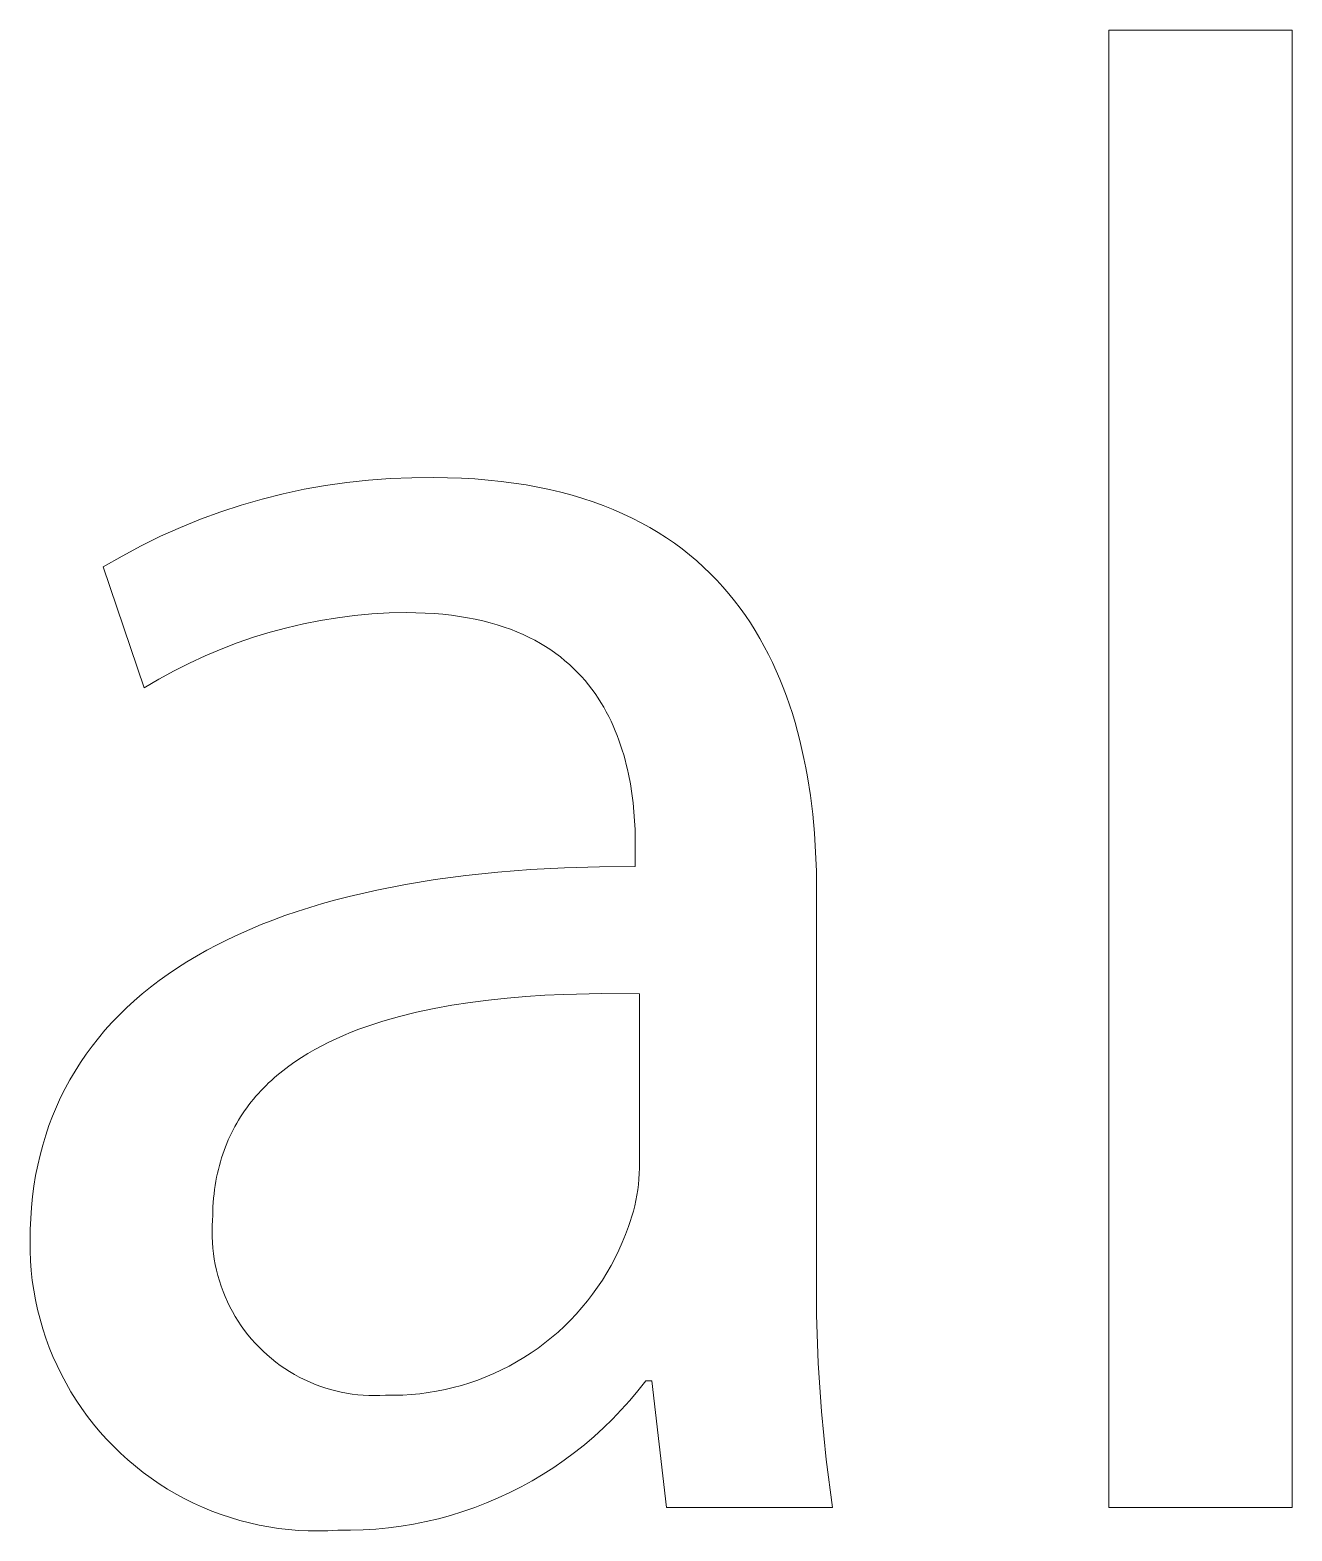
# Model space of a CAD drawing. Header units: millimetres. Extents: x -987 to 2591, y -102 to 2398.
# Drawn here: x 2331.56 to 2353.3, y 53.05 to 78.89 of the extents above; entities that cross this region are included whole.
import ezdxf

# ---------------------------------------------------------------- set-up
doc = ezdxf.new("R2010")
doc.units = ezdxf.units.MM
doc.header["$MEASUREMENT"] = 0
doc.layers.add('Domyślny', color=7, linetype='Continuous', true_color=0x000000)

msp = doc.modelspace()

# ---------------------------------------------------------------- linework, layer by layer
at = {"layer": 'Domyślny', "color": 18, "lineweight": 15, "true_color": 0x000000}
for p, q in [((2350.141, 78.887), (2353.298, 78.887)), ((2350.141, 53.452), (2350.141, 78.887)), ((2353.298, 78.887), (2353.298, 53.452)), ((2336.653, 71.046), (2337.022, 71.099)), ((2337.022, 71.099), (2337.392, 71.139)), ((2337.392, 71.139), (2337.764, 71.166)), ((2337.764, 71.166), (2338.137, 71.18)), ((2338.137, 71.18), (2338.509, 71.182)), ((2338.509, 71.182), (2338.754, 71.179)), ((2338.754, 71.179), (2338.994, 71.171)), ((2338.994, 71.171), (2339.227, 71.158)), ((2339.227, 71.158), (2339.455, 71.14)), ((2339.455, 71.14), (2339.677, 71.117)), ((2339.677, 71.117), (2339.894, 71.089)), ((2339.894, 71.089), (2340.106, 71.056)), ((2335.202, 70.708), (2335.56, 70.811)), ((2335.56, 70.811), (2335.922, 70.902)), ((2335.922, 70.902), (2336.286, 70.981)), ((2336.286, 70.981), (2336.653, 71.046)), ((2340.106, 71.056), (2340.312, 71.019)), ((2340.312, 71.019), (2340.512, 70.977)), ((2340.512, 70.977), (2340.708, 70.931)), ((2340.708, 70.931), (2340.898, 70.88)), ((2340.898, 70.88), (2341.083, 70.824)), ((2341.083, 70.824), (2341.263, 70.765)), ((2334.498, 70.464), (2334.848, 70.592)), ((2334.848, 70.592), (2335.202, 70.708)), ((2341.263, 70.765), (2341.437, 70.701)), ((2341.437, 70.701), (2341.607, 70.633)), ((2341.607, 70.633), (2341.772, 70.561)), ((2341.772, 70.561), (2341.932, 70.485)), ((2333.812, 70.171), (2334.153, 70.323)), ((2334.153, 70.323), (2334.498, 70.464)), ((2341.932, 70.485), (2342.088, 70.406)), ((2342.088, 70.406), (2342.238, 70.322)), ((2342.238, 70.322), (2342.384, 70.235)), ((2333.478, 70.007), (2333.812, 70.171)), ((2342.384, 70.235), (2342.525, 70.145)), ((2342.525, 70.145), (2342.662, 70.051)), ((2342.662, 70.051), (2342.794, 69.953)), ((2332.826, 69.645), (2333.149, 69.832)), ((2333.149, 69.832), (2333.478, 70.007)), ((2342.794, 69.953), (2342.922, 69.852)), ((2342.922, 69.852), (2343.046, 69.748)), ((2333.529, 67.56), (2332.826, 69.645)), ((2343.046, 69.748), (2343.165, 69.641)), ((2343.165, 69.641), (2343.28, 69.53)), ((2343.28, 69.53), (2343.391, 69.417)), ((2343.391, 69.417), (2343.497, 69.301)), ((2343.497, 69.301), (2343.6, 69.182)), ((2343.6, 69.182), (2343.698, 69.06)), ((2343.698, 69.06), (2343.793, 68.936)), ((2336.859, 68.77), (2336.566, 68.723)), ((2337.154, 68.807), (2336.859, 68.77)), ((2337.451, 68.835), (2337.154, 68.807)), ((2337.747, 68.852), (2337.451, 68.835)), ((2338.045, 68.858), (2337.747, 68.852)), ((2338.209, 68.856), (2338.045, 68.858)), ((2338.368, 68.851), (2338.209, 68.856)), ((2338.523, 68.842), (2338.368, 68.851)), ((2338.674, 68.829), (2338.523, 68.842)), ((2338.82, 68.813), (2338.674, 68.829)), ((2338.962, 68.793), (2338.82, 68.813)), ((2339.1, 68.77), (2338.962, 68.793)), ((2339.233, 68.744), (2339.1, 68.77)), ((2339.363, 68.715), (2339.233, 68.744)), ((2343.793, 68.936), (2343.884, 68.809)), ((2343.884, 68.809), (2343.971, 68.679)), ((2335.697, 68.521), (2335.413, 68.434)), ((2335.985, 68.598), (2335.697, 68.521)), ((2336.274, 68.665), (2335.985, 68.598)), ((2336.566, 68.723), (2336.274, 68.665)), ((2339.488, 68.683), (2339.363, 68.715)), ((2339.61, 68.648), (2339.488, 68.683)), ((2339.727, 68.61), (2339.61, 68.648)), ((2339.841, 68.57), (2339.727, 68.61)), ((2339.95, 68.526), (2339.841, 68.57)), ((2340.056, 68.48), (2339.95, 68.526)), ((2340.159, 68.432), (2340.056, 68.48)), ((2343.971, 68.679), (2344.054, 68.548)), ((2344.054, 68.548), (2344.134, 68.414)), ((2334.854, 68.231), (2334.58, 68.115)), ((2335.132, 68.337), (2334.854, 68.231)), ((2335.413, 68.434), (2335.132, 68.337)), ((2340.257, 68.381), (2340.159, 68.432)), ((2340.353, 68.328), (2340.257, 68.381)), ((2340.444, 68.273), (2340.353, 68.328)), ((2340.532, 68.215), (2340.444, 68.273)), ((2344.134, 68.414), (2344.209, 68.277)), ((2344.209, 68.277), (2344.282, 68.139)), ((2334.311, 67.99), (2334.045, 67.855)), ((2334.58, 68.115), (2334.311, 67.99)), ((2340.617, 68.155), (2340.532, 68.215)), ((2340.699, 68.094), (2340.617, 68.155)), ((2340.777, 68.03), (2340.699, 68.094)), ((2340.853, 67.965), (2340.777, 68.03)), ((2340.925, 67.898), (2340.853, 67.965)), ((2344.282, 68.139), (2344.351, 67.999)), ((2344.351, 67.999), (2344.416, 67.856)), ((2333.785, 67.712), (2333.529, 67.56)), ((2334.045, 67.855), (2333.785, 67.712)), ((2340.994, 67.829), (2340.925, 67.898)), ((2341.06, 67.759), (2340.994, 67.829)), ((2341.123, 67.687), (2341.06, 67.759)), ((2344.416, 67.856), (2344.478, 67.712)), ((2344.478, 67.712), (2344.537, 67.566)), ((2341.183, 67.614), (2341.123, 67.687)), ((2341.241, 67.539), (2341.183, 67.614)), ((2341.296, 67.464), (2341.241, 67.539)), ((2341.348, 67.387), (2341.296, 67.464)), ((2344.537, 67.566), (2344.592, 67.419)), ((2341.397, 67.309), (2341.348, 67.387)), ((2341.444, 67.23), (2341.397, 67.309)), ((2341.489, 67.151), (2341.444, 67.23)), ((2344.592, 67.419), (2344.644, 67.269)), ((2344.644, 67.269), (2344.693, 67.119)), ((2341.531, 67.07), (2341.489, 67.151)), ((2341.571, 66.989), (2341.531, 67.07)), ((2341.608, 66.907), (2341.571, 66.989)), ((2344.693, 67.119), (2344.739, 66.966)), ((2344.739, 66.966), (2344.782, 66.813)), ((2341.643, 66.825), (2341.608, 66.907)), ((2341.676, 66.742), (2341.643, 66.825)), ((2341.707, 66.659), (2341.676, 66.742)), ((2344.782, 66.813), (2344.822, 66.658)), ((2341.736, 66.575), (2341.707, 66.659)), ((2341.763, 66.492), (2341.736, 66.575)), ((2341.789, 66.408), (2341.763, 66.492)), ((2341.812, 66.324), (2341.789, 66.408)), ((2344.822, 66.658), (2344.859, 66.502)), ((2344.859, 66.502), (2344.893, 66.345)), ((2341.833, 66.241), (2341.812, 66.324)), ((2341.853, 66.157), (2341.833, 66.241)), ((2341.871, 66.074), (2341.853, 66.157)), ((2344.893, 66.345), (2344.925, 66.187)), ((2344.925, 66.187), (2344.954, 66.028)), ((2341.903, 65.908), (2341.871, 66.074)), ((2341.928, 65.745), (2341.903, 65.908)), ((2344.954, 66.028), (2345.003, 65.708)), ((2341.949, 65.584), (2341.928, 65.745)), ((2345.003, 65.708), (2345.043, 65.385)), ((2341.964, 65.426), (2341.949, 65.584)), ((2341.975, 65.273), (2341.964, 65.426)), ((2345.043, 65.385), (2345.073, 65.06)), ((2341.983, 65.124), (2341.975, 65.273)), ((2341.987, 64.981), (2341.983, 65.124)), ((2341.988, 64.843), (2341.987, 64.981)), ((2345.073, 65.06), (2345.093, 64.734)), ((2341.988, 64.486), (2341.988, 64.843)), ((2345.093, 64.734), (2345.106, 64.407)), ((2339.07, 64.333), (2339.618, 64.391)), ((2339.618, 64.391), (2340.184, 64.435)), ((2340.184, 64.435), (2340.768, 64.465)), ((2340.768, 64.465), (2341.369, 64.483)), ((2341.369, 64.483), (2341.988, 64.486)), ((2345.106, 64.407), (2345.11, 64.081)), ((2337.535, 64.082), (2338.028, 64.179)), ((2338.028, 64.179), (2338.54, 64.263)), ((2338.54, 64.263), (2339.07, 64.333)), ((2336.382, 63.783), (2336.603, 63.849)), ((2336.603, 63.849), (2336.829, 63.912)), ((2336.829, 63.912), (2337.06, 63.972)), ((2337.06, 63.972), (2337.535, 64.082)), ((2345.11, 64.081), (2345.11, 57.6)), ((2335.747, 63.565), (2335.954, 63.641)), ((2335.954, 63.641), (2336.166, 63.713)), ((2336.166, 63.713), (2336.382, 63.783)), ((2334.968, 63.23), (2335.155, 63.318)), ((2335.155, 63.318), (2335.348, 63.404)), ((2335.348, 63.404), (2335.545, 63.486)), ((2335.545, 63.486), (2335.747, 63.565)), ((2334.607, 63.044), (2334.785, 63.138)), ((2334.785, 63.138), (2334.968, 63.23)), ((2334.102, 62.741), (2334.265, 62.845)), ((2334.265, 62.845), (2334.433, 62.946)), ((2334.433, 62.946), (2334.607, 63.044)), ((2333.79, 62.524), (2333.943, 62.634)), ((2333.943, 62.634), (2334.102, 62.741)), ((2333.359, 62.175), (2333.497, 62.294)), ((2333.497, 62.294), (2333.641, 62.41)), ((2333.641, 62.41), (2333.79, 62.524)), ((2340.755, 62.285), (2340.428, 62.27)), ((2341.41, 62.299), (2340.755, 62.285)), ((2342.06, 62.294), (2341.41, 62.299)), ((2342.06, 59.292), (2342.06, 62.294)), ((2333.097, 61.927), (2333.225, 62.052)), ((2333.225, 62.052), (2333.359, 62.175)), ((2338.522, 62.043), (2338.221, 61.978)), ((2338.829, 62.099), (2338.522, 62.043)), ((2339.142, 62.147), (2338.829, 62.099)), ((2339.458, 62.188), (2339.142, 62.147)), ((2339.779, 62.222), (2339.458, 62.188)), ((2340.103, 62.249), (2339.779, 62.222)), ((2340.428, 62.27), (2340.103, 62.249)), ((2332.855, 61.667), (2332.973, 61.799)), ((2332.973, 61.799), (2333.097, 61.927)), ((2337.5, 61.78), (2337.362, 61.733)), ((2337.64, 61.824), (2337.5, 61.78)), ((2337.782, 61.866), (2337.64, 61.824)), ((2337.926, 61.906), (2337.782, 61.866)), ((2338.221, 61.978), (2337.926, 61.906)), ((2332.633, 61.396), (2332.741, 61.533)), ((2332.741, 61.533), (2332.855, 61.667)), ((2336.834, 61.522), (2336.709, 61.463)), ((2336.962, 61.579), (2336.834, 61.522)), ((2337.093, 61.633), (2336.962, 61.579)), ((2337.226, 61.684), (2337.093, 61.633)), ((2337.362, 61.733), (2337.226, 61.684)), ((2332.432, 61.112), (2332.53, 61.255)), ((2332.53, 61.255), (2332.633, 61.396)), ((2336.35, 61.269), (2336.237, 61.199)), ((2336.467, 61.336), (2336.35, 61.269)), ((2336.587, 61.401), (2336.467, 61.336)), ((2336.709, 61.463), (2336.587, 61.401)), ((2332.339, 60.966), (2332.432, 61.112)), ((2336.02, 61.05), (2335.916, 60.971)), ((2336.127, 61.126), (2336.02, 61.05)), ((2336.237, 61.199), (2336.127, 61.126)), ((2332.168, 60.665), (2332.251, 60.817)), ((2332.251, 60.817), (2332.339, 60.966)), ((2335.673, 60.761), (2335.628, 60.717)), ((2335.72, 60.805), (2335.673, 60.761)), ((2335.768, 60.848), (2335.72, 60.805)), ((2335.817, 60.89), (2335.768, 60.848)), ((2335.866, 60.931), (2335.817, 60.89)), ((2335.916, 60.971), (2335.866, 60.931)), ((2332.019, 60.352), (2332.091, 60.51)), ((2332.091, 60.51), (2332.168, 60.665)), ((2335.413, 60.483), (2335.373, 60.434)), ((2335.454, 60.532), (2335.413, 60.483)), ((2335.496, 60.579), (2335.454, 60.532)), ((2335.539, 60.626), (2335.496, 60.579)), ((2335.583, 60.672), (2335.539, 60.626)), ((2335.628, 60.717), (2335.583, 60.672)), ((2331.952, 60.191), (2332.019, 60.352)), ((2335.224, 60.229), (2335.189, 60.176)), ((2335.26, 60.282), (2335.224, 60.229)), ((2335.297, 60.334), (2335.26, 60.282)), ((2335.334, 60.384), (2335.297, 60.334)), ((2335.373, 60.434), (2335.334, 60.384)), ((2331.834, 59.861), (2331.89, 60.028)), ((2331.89, 60.028), (2331.952, 60.191)), ((2335.062, 59.955), (2335.033, 59.897)), ((2335.092, 60.011), (2335.062, 59.955)), ((2335.123, 60.067), (2335.092, 60.011)), ((2335.156, 60.122), (2335.123, 60.067)), ((2335.189, 60.176), (2335.156, 60.122)), ((2331.737, 59.52), (2331.783, 59.692)), ((2331.783, 59.692), (2331.834, 59.861)), ((2334.953, 59.719), (2334.928, 59.658)), ((2334.978, 59.779), (2334.953, 59.719)), ((2335.005, 59.839), (2334.978, 59.779)), ((2335.033, 59.897), (2335.005, 59.839)), ((2331.696, 59.345), (2331.737, 59.52)), ((2334.863, 59.469), (2334.843, 59.404)), ((2334.883, 59.533), (2334.863, 59.469)), ((2334.905, 59.596), (2334.883, 59.533)), ((2334.928, 59.658), (2334.905, 59.596)), ((2331.661, 59.167), (2331.696, 59.345)), ((2334.793, 59.205), (2334.778, 59.136)), ((2334.808, 59.272), (2334.793, 59.205)), ((2334.825, 59.339), (2334.808, 59.272)), ((2334.843, 59.404), (2334.825, 59.339)), ((2342.051, 59.106), (2342.057, 59.199)), ((2342.057, 59.199), (2342.06, 59.292)), ((2331.607, 58.803), (2331.632, 58.986)), ((2331.632, 58.986), (2331.661, 59.167)), ((2334.743, 58.925), (2334.734, 58.853)), ((2334.754, 58.996), (2334.743, 58.925)), ((2334.765, 59.067), (2334.754, 58.996)), ((2334.778, 59.136), (2334.765, 59.067)), ((2342.017, 58.829), (2342.031, 58.921)), ((2342.031, 58.921), (2342.043, 59.013)), ((2342.043, 59.013), (2342.051, 59.106)), ((2331.588, 58.616), (2331.607, 58.803)), ((2334.72, 58.705), (2334.715, 58.63)), ((2334.726, 58.779), (2334.72, 58.705)), ((2334.734, 58.853), (2334.726, 58.779)), ((2341.979, 58.646), (2341.999, 58.737)), ((2341.999, 58.737), (2342.017, 58.829)), ((2331.566, 58.235), (2331.575, 58.427)), ((2331.575, 58.427), (2331.588, 58.616)), ((2334.709, 58.398), (2334.703, 58.302)), ((2334.71, 58.476), (2334.709, 58.398)), ((2334.712, 58.554), (2334.71, 58.476)), ((2334.715, 58.63), (2334.712, 58.554)), ((2341.901, 58.378), (2341.93, 58.467)), ((2341.93, 58.467), (2341.956, 58.556)), ((2341.956, 58.556), (2341.979, 58.646)), ((2331.564, 58.041), (2331.566, 58.235)), ((2334.703, 58.302), (2334.7, 58.206)), ((2334.7, 58.206), (2334.701, 58.11)), ((2341.764, 58.016), (2341.819, 58.152)), ((2341.819, 58.152), (2341.869, 58.291)), ((2341.869, 58.291), (2341.901, 58.378)), ((2331.565, 57.87), (2331.564, 58.041)), ((2334.701, 58.11), (2334.705, 58.014)), ((2334.705, 58.014), (2334.713, 57.918)), ((2334.713, 57.918), (2334.723, 57.823)), ((2341.64, 57.749), (2341.704, 57.881)), ((2341.704, 57.881), (2341.764, 58.016)), ((2331.572, 57.7), (2331.565, 57.87)), ((2331.585, 57.53), (2331.572, 57.7)), ((2334.723, 57.823), (2334.737, 57.728)), ((2334.737, 57.728), (2334.754, 57.633)), ((2334.754, 57.633), (2334.774, 57.539)), ((2341.571, 57.619), (2341.64, 57.749)), ((2331.603, 57.361), (2331.585, 57.53)), ((2334.774, 57.539), (2334.798, 57.446)), ((2334.798, 57.446), (2334.825, 57.354)), ((2341.339, 57.243), (2341.421, 57.366)), ((2341.421, 57.366), (2341.498, 57.491)), ((2341.498, 57.491), (2341.571, 57.619)), ((2345.11, 57.6), (2345.111, 56.768)), ((2331.628, 57.193), (2331.603, 57.361)), ((2331.658, 57.025), (2331.628, 57.193)), ((2334.825, 57.354), (2334.855, 57.262)), ((2334.855, 57.262), (2334.888, 57.172)), ((2334.888, 57.172), (2334.924, 57.083)), ((2341.163, 57.007), (2341.253, 57.123)), ((2341.253, 57.123), (2341.339, 57.243)), ((2331.694, 56.859), (2331.658, 57.025)), ((2331.736, 56.694), (2331.694, 56.859)), ((2334.924, 57.083), (2334.963, 56.995)), ((2334.963, 56.995), (2335.005, 56.909)), ((2335.005, 56.909), (2335.05, 56.824)), ((2340.972, 56.783), (2341.07, 56.893)), ((2341.07, 56.893), (2341.163, 57.007)), ((2331.784, 56.53), (2331.736, 56.694)), ((2335.05, 56.824), (2335.098, 56.741)), ((2335.098, 56.741), (2335.149, 56.659)), ((2335.149, 56.659), (2335.202, 56.579)), ((2340.766, 56.573), (2340.871, 56.676)), ((2340.871, 56.676), (2340.972, 56.783)), ((2345.111, 56.768), (2345.139, 55.937)), ((2331.837, 56.368), (2331.784, 56.53)), ((2331.895, 56.208), (2331.837, 56.368)), ((2335.202, 56.579), (2335.258, 56.501)), ((2335.258, 56.501), (2335.317, 56.425)), ((2335.317, 56.425), (2335.379, 56.351)), ((2335.379, 56.351), (2335.443, 56.28)), ((2340.431, 56.285), (2340.546, 56.377)), ((2340.546, 56.377), (2340.658, 56.473)), ((2340.658, 56.473), (2340.766, 56.573)), ((2331.959, 56.051), (2331.895, 56.208)), ((2335.443, 56.28), (2335.509, 56.21)), ((2335.509, 56.21), (2335.578, 56.143)), ((2335.578, 56.143), (2335.649, 56.078)), ((2335.649, 56.078), (2335.722, 56.016)), ((2340.069, 56.033), (2340.192, 56.113)), ((2340.192, 56.113), (2340.313, 56.197)), ((2340.313, 56.197), (2340.431, 56.285)), ((2332.029, 55.895), (2331.959, 56.051)), ((2332.104, 55.742), (2332.029, 55.895)), ((2335.722, 56.016), (2335.797, 55.956)), ((2335.797, 55.956), (2335.874, 55.899)), ((2335.874, 55.899), (2335.954, 55.845)), ((2335.954, 55.845), (2336.035, 55.793)), ((2339.549, 55.757), (2339.682, 55.819)), ((2339.682, 55.819), (2339.813, 55.886)), ((2339.813, 55.886), (2339.942, 55.957)), ((2339.942, 55.957), (2340.069, 56.033)), ((2345.139, 55.937), (2345.193, 55.107)), ((2332.184, 55.592), (2332.104, 55.742)), ((2332.269, 55.444), (2332.184, 55.592)), ((2336.035, 55.793), (2336.117, 55.744)), ((2336.117, 55.744), (2336.202, 55.698)), ((2336.202, 55.698), (2336.288, 55.655)), ((2336.288, 55.655), (2336.375, 55.615)), ((2336.375, 55.615), (2336.463, 55.577)), ((2336.463, 55.577), (2336.553, 55.543)), ((2338.996, 55.554), (2339.137, 55.598)), ((2339.137, 55.598), (2339.276, 55.646)), ((2339.276, 55.646), (2339.413, 55.699)), ((2339.413, 55.699), (2339.549, 55.757)), ((2342.167, 55.634), (2342.032, 55.462)), ((2342.274, 55.634), (2342.167, 55.634)), ((2342.524, 53.454), (2342.274, 55.634)), ((2332.359, 55.3), (2332.269, 55.444)), ((2332.454, 55.159), (2332.359, 55.3)), ((2336.553, 55.543), (2336.644, 55.512)), ((2336.644, 55.512), (2336.736, 55.484)), ((2336.736, 55.484), (2336.829, 55.46)), ((2336.829, 55.46), (2336.923, 55.438)), ((2336.923, 55.438), (2337.017, 55.42)), ((2337.017, 55.42), (2337.112, 55.405)), ((2337.112, 55.405), (2337.207, 55.393)), ((2337.207, 55.393), (2337.303, 55.385)), ((2337.303, 55.385), (2337.399, 55.38)), ((2337.399, 55.38), (2337.495, 55.378)), ((2337.495, 55.378), (2337.591, 55.379)), ((2337.591, 55.379), (2337.687, 55.384)), ((2337.687, 55.384), (2337.834, 55.383)), ((2337.834, 55.383), (2337.982, 55.387)), ((2337.982, 55.387), (2338.129, 55.396)), ((2338.129, 55.396), (2338.275, 55.41)), ((2338.275, 55.41), (2338.421, 55.429)), ((2338.421, 55.429), (2338.566, 55.453)), ((2338.566, 55.453), (2338.711, 55.482)), ((2338.711, 55.482), (2338.854, 55.516)), ((2338.854, 55.516), (2338.996, 55.554)), ((2342.032, 55.462), (2341.892, 55.294)), ((2332.554, 55.021), (2332.454, 55.159)), ((2341.746, 55.131), (2341.595, 54.974)), ((2341.892, 55.294), (2341.746, 55.131)), ((2345.193, 55.107), (2345.275, 54.279)), ((2332.659, 54.886), (2332.554, 55.021)), ((2332.768, 54.756), (2332.659, 54.886)), ((2341.439, 54.821), (2341.277, 54.674)), ((2341.595, 54.974), (2341.439, 54.821)), ((2332.882, 54.629), (2332.768, 54.756)), ((2332.999, 54.506), (2332.882, 54.629)), ((2341.111, 54.532), (2340.94, 54.396)), ((2341.277, 54.674), (2341.111, 54.532)), ((2333.122, 54.387), (2332.999, 54.506)), ((2333.248, 54.273), (2333.122, 54.387)), ((2333.378, 54.163), (2333.248, 54.273)), ((2340.764, 54.266), (2340.584, 54.142)), ((2340.94, 54.396), (2340.764, 54.266)), ((2345.275, 54.279), (2345.384, 53.454)), ((2333.511, 54.057), (2333.378, 54.163)), ((2333.649, 53.957), (2333.511, 54.057)), ((2340.4, 54.024), (2340.213, 53.912)), ((2340.584, 54.142), (2340.4, 54.024)), ((2333.789, 53.86), (2333.649, 53.957)), ((2333.933, 53.769), (2333.789, 53.86)), ((2334.08, 53.683), (2333.933, 53.769)), ((2340.021, 53.807), (2339.826, 53.708)), ((2340.213, 53.912), (2340.021, 53.807)), ((2334.23, 53.602), (2334.08, 53.683)), ((2334.382, 53.527), (2334.23, 53.602)), ((2334.537, 53.456), (2334.382, 53.527)), ((2339.427, 53.531), (2339.223, 53.453)), ((2339.628, 53.616), (2339.427, 53.531)), ((2339.826, 53.708), (2339.628, 53.616)), ((2334.695, 53.391), (2334.537, 53.456)), ((2334.854, 53.331), (2334.695, 53.391)), ((2335.016, 53.277), (2334.854, 53.331)), ((2335.179, 53.229), (2335.016, 53.277)), ((2338.597, 53.259), (2338.384, 53.209)), ((2338.808, 53.316), (2338.597, 53.259)), ((2339.016, 53.381), (2338.808, 53.316)), ((2339.223, 53.453), (2339.016, 53.381)), ((2345.384, 53.454), (2342.524, 53.454)), ((2353.298, 53.452), (2350.141, 53.452)), ((2335.344, 53.186), (2335.179, 53.229)), ((2335.51, 53.149), (2335.344, 53.186)), ((2335.677, 53.117), (2335.51, 53.149)), ((2335.846, 53.092), (2335.677, 53.117)), ((2336.015, 53.072), (2335.846, 53.092)), ((2336.185, 53.058), (2336.015, 53.072)), ((2336.355, 53.05), (2336.185, 53.058)), ((2336.525, 53.048), (2336.355, 53.05)), ((2336.695, 53.051), (2336.525, 53.048)), ((2336.865, 53.061), (2336.695, 53.051)), ((2337.084, 53.06), (2336.865, 53.061)), ((2337.302, 53.066), (2337.084, 53.06)), ((2337.52, 53.08), (2337.302, 53.066)), ((2337.738, 53.101), (2337.52, 53.08)), ((2337.954, 53.13), (2337.738, 53.101)), ((2338.17, 53.166), (2337.954, 53.13)), ((2338.384, 53.209), (2338.17, 53.166))]:
    msp.add_line(p, q, dxfattribs=at)

doc.saveas('drawing.dxf')
